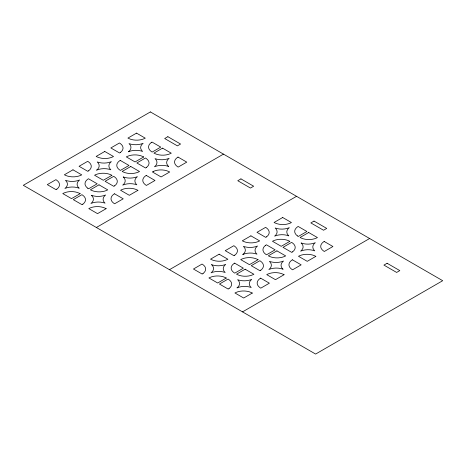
<?xml version="1.0" encoding="UTF-8"?>
<svg xmlns="http://www.w3.org/2000/svg" width="466" height="466" viewBox="0 0 466 466"><rect width="100%" height="100%" fill="white"/><g stroke="black" fill="none" stroke-linecap="round" stroke-linejoin="round"><path stroke-width="0.7" d="M120.403 152.458L119.581 152.999L110.838 147.949L119.436 142.986L120.275 143.522A12.355 7.136 0 0 1 120.397 152.452M151.188 142.608L152.009 142.06L160.753 147.11L152.161 152.073L151.322 151.537A12.355 7.136 0 0 1 151.2 142.608M114.648 185.812L113.826 186.359L105.083 181.309L113.681 176.346L114.519 176.882A12.355 7.136 0 0 1 114.642 185.812M234.794 255.176L233.973 255.723L225.224 250.673L233.821 245.71L234.66 246.246A12.355 7.136 0 0 1 234.782 255.176M265.579 245.326L266.401 244.784L275.144 249.834L266.546 254.791L265.707 254.255A12.355 7.136 0 0 1 265.585 245.332M96.375 227.495L223.47 154.124M169.455 269.686L296.545 196.314M242.53 311.876L369.625 238.505M153.279 171.436L152.335 171.907L161.079 176.958L169.676 171.995L168.744 171.511A12.355 7.136 0 0 0 153.285 171.441M297.477 235.918L298.316 236.454L306.908 231.491L298.164 226.441L297.343 226.989A12.355 7.136 0 0 0 297.477 235.918M87.777 188.223L88.616 188.759L97.208 183.796L88.464 178.746L87.643 179.294A12.355 7.136 0 0 0 87.777 188.223M91.476 195.324A12.361 7.136 0 0 1 90.928 203.467A12.326 7.112 0 0 1 105.048 203.147A12.361 7.136 0 0 1 105.607 194.992A12.326 7.112 0 0 1 91.493 195.318M168.593 166.461A12.326 7.112 0 0 0 154.479 166.787A12.361 7.136 0 0 0 155.021 158.632A12.326 7.112 0 0 0 169.146 158.306A12.361 7.136 0 0 0 168.605 166.455M123.257 176.975A12.361 7.136 0 0 1 122.709 185.124A12.326 7.112 0 0 1 136.823 184.798A12.361 7.136 0 0 1 137.388 176.649A12.326 7.112 0 0 1 123.269 176.969M79.034 188.13A12.326 7.112 0 0 0 64.92 188.456A12.361 7.136 0 0 0 65.467 180.307A12.326 7.112 0 0 0 79.593 179.975A12.361 7.136 0 0 0 79.051 188.124M211.622 264.688A12.361 7.136 0 0 1 211.075 272.831A12.326 7.112 0 0 1 225.189 272.511A12.361 7.136 0 0 1 225.748 264.356A12.326 7.112 0 0 1 211.634 264.682M288.734 235.825A12.326 7.112 0 0 0 274.62 236.145A12.361 7.136 0 0 0 275.167 227.996A12.326 7.112 0 0 0 289.293 227.67A12.361 7.136 0 0 0 288.751 235.819M282.978 269.179A12.326 7.112 0 0 0 268.87 269.505A12.361 7.136 0 0 0 269.412 261.356A12.326 7.112 0 0 0 283.538 261.024A12.361 7.136 0 0 0 282.996 269.173M301.176 243.019A12.361 7.136 0 0 1 300.628 251.162A12.326 7.112 0 0 1 314.748 250.842A12.361 7.136 0 0 1 315.307 242.687A12.326 7.112 0 0 1 301.193 243.007M56.858 189.144L56.037 189.685L47.293 184.635L55.885 179.678L56.73 180.214A12.355 7.136 0 0 1 56.852 189.138M88.639 170.795L87.818 171.337L79.069 166.292L87.666 161.329L88.505 161.865A12.355 7.136 0 0 1 88.627 170.789M120.245 160.403L119.424 160.945A12.355 7.136 0 0 0 119.552 169.874L120.391 170.41L128.989 165.447L120.245 160.403M82.872 204.16L82.051 204.702L73.302 199.658L81.9 194.695L82.738 195.231A12.355 7.136 0 0 1 82.861 204.155M146.417 167.475L145.596 168.016L136.847 162.966L145.444 158.003L146.283 158.539A12.355 7.136 0 0 1 146.406 167.469M114.479 193.769L113.657 194.31A12.355 7.136 0 0 0 113.786 203.24L114.624 203.776L123.222 198.813L114.479 193.769M146.254 175.42L145.433 175.962A12.355 7.136 0 0 0 145.567 184.891L146.406 185.433L155.003 180.47L146.254 175.42M178.024 157.077L177.202 157.625A12.355 7.136 0 0 0 177.336 166.554L178.169 167.09L186.767 162.127L178.024 157.077M203.013 273.525L202.192 274.066L193.448 269.022L202.04 264.059L202.885 264.595A12.355 7.136 0 0 1 203.007 273.519M266.558 236.839L265.736 237.38L256.993 232.33L265.585 227.367L266.43 227.903A12.355 7.136 0 0 1 266.552 236.833M234.619 263.133L233.798 263.674A12.355 7.136 0 0 0 233.932 272.604L234.771 273.14L243.363 268.177L234.619 263.133M229.027 288.541L228.2 289.083L219.457 284.039L228.055 279.076L228.893 279.612A12.355 7.136 0 0 1 229.016 288.536M260.803 270.193L259.981 270.74L251.238 265.69L259.83 260.727L260.675 261.263A12.355 7.136 0 0 1 260.797 270.193M292.572 251.856L291.751 252.397L283.002 247.347L291.6 242.384L292.438 242.926A12.355 7.136 0 0 1 292.561 251.85M260.634 278.15L259.812 278.691A12.355 7.136 0 0 0 259.941 287.621L260.779 288.157L269.377 283.194L260.634 278.15M292.409 259.801L291.588 260.343A12.355 7.136 0 0 0 291.722 269.272L292.561 269.814L301.153 264.851L292.409 259.801M324.179 241.458L323.357 242.005A12.355 7.136 0 0 0 323.486 250.935L324.324 251.471L332.922 246.508L324.179 241.458M150.39 111.933L23.3 185.305L315.61 354.067L442.7 280.695L150.39 111.933M72.981 169.81L64.384 174.767L65.31 175.257A12.355 7.136 0 0 0 80.775 175.327L81.725 174.855L72.981 169.81M104.757 151.462L96.165 156.425L97.091 156.908A12.355 7.136 0 0 0 112.556 156.978L113.5 156.506L104.757 151.462M136.526 133.119L127.929 138.082L128.855 138.565A12.355 7.136 0 0 0 144.32 138.641L145.27 138.169L136.526 133.119M167.865 136.695L164.69 138.53L177.4 145.87L180.575 144.035L167.865 136.695M80.117 193.664L71.525 198.627L62.776 193.576L63.72 193.105A12.355 7.136 0 0 1 79.191 193.18L80.117 193.664M111.898 175.315L103.301 180.278L94.557 175.233L95.501 174.756A12.355 7.136 0 0 1 110.966 174.832L111.898 175.315M143.662 156.978L135.07 161.941L126.327 156.891L127.265 156.419A12.355 7.136 0 0 1 142.736 156.494L143.662 156.978M98.99 184.827L90.392 189.79L91.324 190.274A12.355 7.136 0 0 0 106.784 190.344L107.733 189.872L98.99 184.827M130.771 166.479L122.174 171.441L123.1 171.925A12.355 7.136 0 0 0 138.565 171.995L139.515 171.529L130.771 166.479M162.535 148.136L153.943 153.098L154.869 153.588A12.355 7.136 0 0 0 170.335 153.658L171.278 153.186L162.535 148.136M106.132 208.681L97.534 213.644L88.79 208.599L89.734 208.121A12.355 7.136 0 0 1 105.2 208.197L106.132 208.681M137.907 190.338L129.315 195.301L120.572 190.25L121.51 189.773A12.355 7.136 0 0 1 136.981 189.848L137.907 190.338M240.945 178.886L237.765 180.721L250.475 188.06L253.65 186.225L240.945 178.886M219.131 254.191L210.539 259.154L211.465 259.638A12.355 7.136 0 0 0 226.93 259.708L227.88 259.236L219.131 254.191M250.912 235.843L242.314 240.805L243.246 241.289A12.355 7.136 0 0 0 258.706 241.359L259.655 240.893L250.912 235.843M282.681 217.5L274.084 222.463L275.01 222.952A12.355 7.136 0 0 0 290.475 223.022L291.425 222.55L282.681 217.5M314.02 221.076L310.845 222.911L323.55 230.251L326.73 228.416L314.02 221.076M226.272 278.045L217.68 283.008L208.931 277.963L209.875 277.486A12.355 7.136 0 0 1 225.34 277.561L226.272 278.045M258.053 259.702L249.456 264.659L240.712 259.614L241.656 259.137A12.355 7.136 0 0 1 257.121 259.213L258.053 259.702M289.817 241.359L281.225 246.322L272.476 241.272L273.42 240.8A12.355 7.136 0 0 1 288.891 240.875L289.817 241.359M245.145 269.208L236.547 274.171L237.479 274.655A12.355 7.136 0 0 0 252.939 274.724L253.888 274.258L245.145 269.208M276.926 250.859L268.329 255.822L269.255 256.306A12.355 7.136 0 0 0 284.72 256.376L285.67 255.91L276.926 250.859M308.69 232.517L300.092 237.479L301.024 237.969A12.355 7.136 0 0 0 316.484 238.039L317.433 237.567L308.69 232.517M252.287 293.062L243.689 298.024L234.946 292.98L235.889 292.502A12.355 7.136 0 0 1 251.355 292.578L252.287 293.062M284.062 274.719L275.47 279.682L266.727 274.631L267.665 274.154A12.355 7.136 0 0 1 283.136 274.235L284.062 274.719M315.832 256.376L307.234 261.339L298.49 256.288L299.434 255.817A12.355 7.136 0 0 1 314.9 255.892L315.832 256.376M387.1 263.267L383.92 265.102L396.63 272.441L399.805 270.606L387.1 263.267M96.701 170.102A12.361 7.136 0 0 0 97.243 161.958A12.326 7.112 0 0 0 111.368 161.626A12.361 7.136 0 0 0 110.826 169.775A12.326 7.112 0 0 0 96.701 170.107M128.465 151.765A12.361 7.136 0 0 0 129.012 143.615A12.326 7.112 0 0 0 143.138 143.283A12.361 7.136 0 0 0 142.596 151.438A12.326 7.112 0 0 0 128.47 151.765M242.85 254.488A12.361 7.136 0 0 0 243.398 246.339A12.326 7.112 0 0 0 257.523 246.007A12.361 7.136 0 0 0 256.982 254.156A12.326 7.112 0 0 0 242.856 254.488M237.083 287.848A12.361 7.136 0 0 0 237.631 279.705A12.326 7.112 0 0 0 251.756 279.373A12.361 7.136 0 0 0 251.215 287.522A12.326 7.112 0 0 0 237.089 287.854"/></g></svg>
